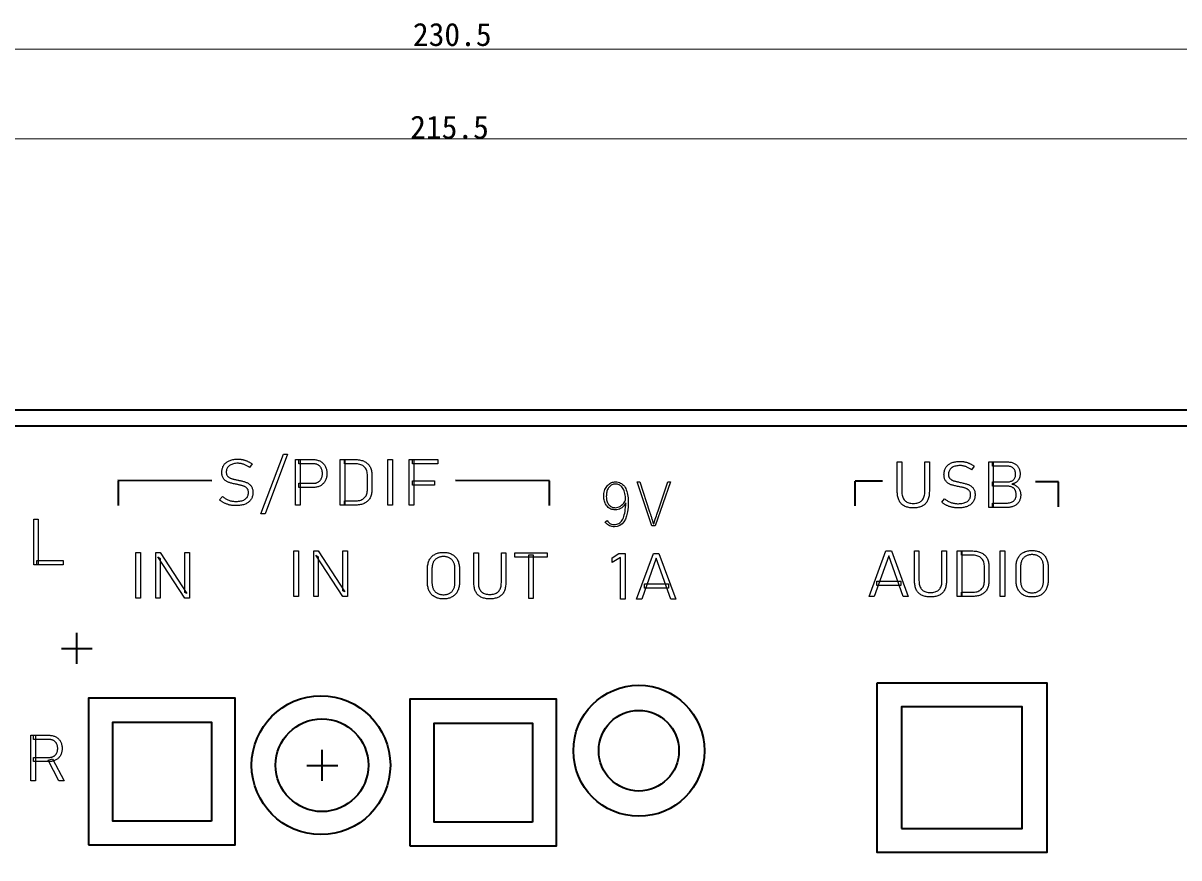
# Model space of a CAD drawing. Extents: x 47 to 362, y 46 to 259.
# Drawn here: x 203.6 to 278.6, y 95.6 to 149.8 of the extents above; entities that cross this region are included whole.
import ezdxf
from ezdxf.enums import TextEntityAlignment as Align

# ---------------------------------------------------------------- set-up
doc = ezdxf.new("R2010")
doc.units = 0
for name, color, linetype in [('CAM1', 134, 'continuous'), ('CAM4', 7, 'continuous'), ('Work', 6, 'continuous')]:
    doc.layers.add(name, color=color, linetype=linetype)
doc.styles.add('Font_0', font='MS Gothic.ttf')

msp = doc.modelspace()

# ---------------------------------------------------------------- linework, layer by layer
at = {"layer": 'CAM1', "linetype": 'continuous'}
for p, q in [((215.824, 120.08), (209.723, 120.102)), ((209.74, 120.069), (209.736, 118.467)), ((237.721, 120.08), (231.62, 120.102)), ((237.704, 120.065), (237.7, 118.463)), ((257.541, 120.06), (257.537, 118.458)), ((259.325, 120.06), (257.555, 120.06)), ((270.75, 120), (269.25, 120)), ((270.735, 119.997), (270.731, 118.396)), ((207.041, 110.21), (207.041, 108.209)), ((206.063, 109.202), (208.064, 109.202)), ((222.962, 102.616), (222.962, 100.615)), ((221.984, 101.608), (223.985, 101.608))]:
    msp.add_line(p, q, dxfattribs=at)
at = {"layer": 'CAM1', "linetype": 'continuous', "lineweight": 0}
for points in [[(217.399, 118.463), (217.399, 118.463), (217.352, 118.463), (217.306, 118.465), (217.26, 118.468), (217.214, 118.471), (217.169, 118.476), (217.125, 118.481), (217.081, 118.488), (217.037, 118.495), (216.994, 118.504), (216.994, 118.504), (216.952, 118.513), (216.911, 118.524), (216.87, 118.536), (216.83, 118.548), (216.79, 118.562), (216.751, 118.576), (216.713, 118.592), (216.675, 118.608), (216.637, 118.626), (216.637, 118.626), (216.601, 118.644), (216.565, 118.664), (216.529, 118.685), (216.494, 118.706), (216.46, 118.729), (216.426, 118.753), (216.393, 118.777), (216.36, 118.803), (216.327, 118.83), (216.327, 118.83), (216.504, 119.061), (216.504, 119.061), (216.546, 119.026), (216.588, 118.993), (216.632, 118.962), (216.676, 118.933), (216.722, 118.906), (216.768, 118.881), (216.816, 118.857), (216.864, 118.836), (216.913, 118.817), (216.913, 118.817), (216.963, 118.8), (217.015, 118.785), (217.067, 118.772), (217.12, 118.761), (217.174, 118.752), (217.229, 118.745), (217.285, 118.74), (217.341, 118.737), (217.399, 118.736), (217.399, 118.736), (217.482, 118.738), (217.56, 118.743), (217.634, 118.753), (217.704, 118.766), (217.769, 118.782), (217.83, 118.803), (217.887, 118.827), (217.94, 118.855), (217.988, 118.887), (217.988, 118.887), (218.032, 118.922), (218.071, 118.96), (218.104, 119.001), (218.132, 119.045), (218.155, 119.092), (218.173, 119.142), (218.186, 119.195), (218.194, 119.251), (218.196, 119.31), (218.196, 119.312), (218.196, 119.312), (218.195, 119.348), (218.192, 119.383), (218.186, 119.417), (218.179, 119.448), (218.169, 119.478), (218.156, 119.507), (218.142, 119.533), (218.125, 119.558), (218.106, 119.582), (218.106, 119.582), (218.086, 119.604), (218.064, 119.625), (218.04, 119.644), (218.016, 119.663), (217.99, 119.68), (217.962, 119.695), (217.934, 119.71), (217.904, 119.723), (217.872, 119.735), (217.872, 119.735), (217.839, 119.746), (217.804, 119.757), (217.767, 119.768), (217.728, 119.778), (217.687, 119.789), (217.644, 119.799), (217.599, 119.809), (217.552, 119.818), (217.503, 119.828), (217.503, 119.828), (217.502, 119.829), (217.501, 119.829), (217.499, 119.83), (217.498, 119.83), (217.496, 119.83), (217.495, 119.831), (217.493, 119.831), (217.492, 119.831), (217.49, 119.831), (217.49, 119.831), (217.489, 119.831), (217.487, 119.832), (217.485, 119.832), (217.484, 119.832), (217.482, 119.833), (217.48, 119.833), (217.478, 119.833), (217.476, 119.834), (217.474, 119.834), (217.415, 119.847), (217.415, 119.847), (217.348, 119.86), (217.283, 119.873), (217.222, 119.887), (217.164, 119.9), (217.108, 119.914), (217.056, 119.928), (217.007, 119.942), (216.961, 119.956), (216.917, 119.97), (216.917, 119.97), (216.876, 119.985), (216.837, 120.002), (216.799, 120.022), (216.762, 120.044), (216.727, 120.068), (216.693, 120.095), (216.66, 120.123), (216.629, 120.154), (216.599, 120.187), (216.599, 120.187), (216.572, 120.223), (216.547, 120.261), (216.526, 120.303), (216.508, 120.347), (216.493, 120.395), (216.482, 120.445), (216.474, 120.499), (216.469, 120.555), (216.467, 120.614), (216.467, 120.616), (216.467, 120.616), (216.469, 120.676), (216.474, 120.734), (216.481, 120.79), (216.492, 120.844), (216.506, 120.896), (216.523, 120.946), (216.543, 120.994), (216.566, 121.04), (216.591, 121.084), (216.591, 121.084), (216.62, 121.126), (216.652, 121.166), (216.686, 121.204), (216.723, 121.239), (216.763, 121.272), (216.805, 121.302), (216.851, 121.331), (216.899, 121.356), (216.95, 121.38), (216.95, 121.38), (217.004, 121.401), (217.06, 121.42), (217.118, 121.437), (217.179, 121.45), (217.242, 121.462), (217.307, 121.471), (217.375, 121.477), (217.445, 121.481), (217.517, 121.482), (217.517, 121.482), (217.552, 121.482), (217.587, 121.48), (217.622, 121.478), (217.656, 121.475), (217.691, 121.472), (217.725, 121.467), (217.759, 121.461), (217.793, 121.455), (217.827, 121.448), (217.827, 121.448), (217.862, 121.44), (217.896, 121.43), (217.93, 121.421), (217.963, 121.41), (217.997, 121.398), (218.031, 121.386), (218.064, 121.373), (218.097, 121.36), (218.13, 121.345), (218.13, 121.345), (218.164, 121.329), (218.197, 121.313), (218.23, 121.295), (218.263, 121.277), (218.296, 121.258), (218.329, 121.238), (218.361, 121.217), (218.394, 121.195), (218.426, 121.173), (218.426, 121.173), (218.253, 120.943), (218.253, 120.943), (218.211, 120.972), (218.169, 120.999), (218.127, 121.025), (218.085, 121.049), (218.044, 121.071), (218.002, 121.092), (217.961, 121.11), (217.92, 121.127), (217.879, 121.143), (217.879, 121.143), (217.839, 121.157), (217.798, 121.169), (217.758, 121.18), (217.717, 121.189), (217.677, 121.196), (217.637, 121.202), (217.597, 121.207), (217.557, 121.209), (217.517, 121.21), (217.517, 121.21), (217.439, 121.208), (217.365, 121.202), (217.294, 121.193), (217.228, 121.18), (217.166, 121.163), (217.107, 121.142), (217.053, 121.117), (217.003, 121.089), (216.956, 121.057), (216.956, 121.057), (216.914, 121.021), (216.877, 120.983), (216.845, 120.941), (216.818, 120.897), (216.796, 120.849), (216.779, 120.798), (216.766, 120.745), (216.759, 120.688), (216.756, 120.628), (216.756, 120.626), (216.756, 120.626), (216.758, 120.59), (216.761, 120.555), (216.768, 120.523), (216.776, 120.492), (216.787, 120.462), (216.801, 120.435), (216.817, 120.409), (216.836, 120.384), (216.856, 120.362), (216.856, 120.362), (216.879, 120.341), (216.903, 120.322), (216.928, 120.303), (216.954, 120.286), (216.982, 120.27), (217.01, 120.256), (217.04, 120.242), (217.071, 120.23), (217.103, 120.219), (217.103, 120.219), (217.137, 120.209), (217.174, 120.198), (217.214, 120.187), (217.256, 120.176), (217.301, 120.166), (217.348, 120.155), (217.399, 120.143), (217.452, 120.132), (217.507, 120.121), (217.507, 120.121), (217.509, 120.121), (217.511, 120.12), (217.513, 120.12), (217.515, 120.12), (217.516, 120.119), (217.518, 120.119), (217.52, 120.118), (217.522, 120.118), (217.524, 120.117), (217.524, 120.117), (217.526, 120.117), (217.528, 120.116), (217.531, 120.116), (217.533, 120.115), (217.535, 120.115), (217.537, 120.114), (217.54, 120.114), (217.542, 120.113), (217.544, 120.113), (217.544, 120.113), (217.547, 120.113), (217.55, 120.112), (217.552, 120.112), (217.555, 120.111), (217.557, 120.111), (217.56, 120.11), (217.562, 120.109), (217.565, 120.109), (217.567, 120.108), (217.567, 120.108), (217.57, 120.107), (217.572, 120.107), (217.575, 120.106), (217.577, 120.105), (217.58, 120.105), (217.582, 120.104), (217.585, 120.104), (217.588, 120.103), (217.59, 120.103), (217.59, 120.103), (217.651, 120.09), (217.71, 120.077), (217.766, 120.063), (217.82, 120.049), (217.871, 120.035), (217.921, 120.02), (217.968, 120.005), (218.012, 119.989), (218.054, 119.973), (218.054, 119.973), (218.095, 119.956), (218.134, 119.936), (218.171, 119.915), (218.207, 119.892), (218.241, 119.866), (218.274, 119.839), (218.305, 119.809), (218.334, 119.778), (218.362, 119.744), (218.362, 119.744), (218.388, 119.708), (218.411, 119.669), (218.431, 119.628), (218.447, 119.584), (218.461, 119.537), (218.472, 119.488), (218.479, 119.436), (218.484, 119.381), (218.485, 119.324), (218.485, 119.32), (218.485, 119.32), (218.484, 119.261), (218.479, 119.203), (218.471, 119.148), (218.46, 119.095), (218.446, 119.043), (218.429, 118.994), (218.408, 118.946), (218.384, 118.901), (218.357, 118.857), (218.357, 118.857), (218.328, 118.815), (218.295, 118.776), (218.259, 118.739), (218.221, 118.704), (218.18, 118.672), (218.136, 118.641), (218.089, 118.613), (218.039, 118.587), (217.986, 118.564), (217.986, 118.564), (217.931, 118.543), (217.873, 118.524), (217.813, 118.508), (217.75, 118.494), (217.685, 118.483), (217.617, 118.474), (217.547, 118.468), (217.474, 118.464), (217.399, 118.463), (217.399, 118.463)], [(219.284, 117.933), (219.009, 117.933), (220.463, 121.802), (220.738, 121.802), (219.284, 117.933)], [(221.251, 121.452), (221.544, 121.452), (221.544, 118.494), (221.251, 118.494), (221.251, 121.452)], [(221.465, 119.914), (222.411, 119.914), (222.449, 119.915), (222.486, 119.918), (222.522, 119.923), (222.557, 119.929), (222.591, 119.938), (222.624, 119.949), (222.656, 119.962), (222.687, 119.976), (222.716, 119.993), (222.716, 119.993), (222.745, 120.011), (222.772, 120.031), (222.798, 120.053), (222.822, 120.076), (222.844, 120.101), (222.866, 120.127), (222.885, 120.155), (222.904, 120.184), (222.92, 120.215), (222.92, 120.215), (222.935, 120.247), (222.949, 120.28), (222.96, 120.315), (222.97, 120.35), (222.978, 120.387), (222.984, 120.425), (222.989, 120.463), (222.991, 120.503), (222.992, 120.544), (222.992, 120.544), (222.991, 120.585), (222.989, 120.626), (222.984, 120.665), (222.978, 120.703), (222.97, 120.74), (222.96, 120.776), (222.949, 120.811), (222.935, 120.844), (222.92, 120.877), (222.92, 120.877), (222.904, 120.908), (222.885, 120.938), (222.866, 120.966), (222.844, 120.992), (222.822, 121.017), (222.798, 121.04), (222.772, 121.061), (222.745, 121.081), (222.716, 121.1), (222.716, 121.1), (222.687, 121.117), (222.656, 121.131), (222.624, 121.144), (222.591, 121.155), (222.557, 121.163), (222.522, 121.17), (222.486, 121.175), (222.449, 121.178), (222.411, 121.179), (221.465, 121.179), (221.465, 121.452), (222.396, 121.452), (222.455, 121.451), (222.511, 121.446), (222.566, 121.439), (222.619, 121.429), (222.671, 121.417), (222.721, 121.402), (222.77, 121.383), (222.817, 121.363), (222.862, 121.339), (222.862, 121.339), (222.906, 121.312), (222.947, 121.284), (222.987, 121.253), (223.024, 121.22), (223.058, 121.184), (223.091, 121.147), (223.121, 121.107), (223.149, 121.064), (223.174, 121.02), (223.174, 121.02), (223.198, 120.973), (223.218, 120.925), (223.236, 120.876), (223.251, 120.825), (223.263, 120.772), (223.273, 120.717), (223.28, 120.661), (223.284, 120.603), (223.285, 120.544), (223.285, 120.544), (223.284, 120.485), (223.28, 120.428), (223.273, 120.372), (223.263, 120.318), (223.251, 120.266), (223.236, 120.215), (223.218, 120.165), (223.198, 120.117), (223.174, 120.071), (223.174, 120.071), (223.149, 120.027), (223.121, 119.985), (223.091, 119.945), (223.058, 119.907), (223.024, 119.872), (222.987, 119.839), (222.947, 119.809), (222.906, 119.78), (222.862, 119.754), (222.862, 119.754), (222.817, 119.73), (222.77, 119.709), (222.721, 119.691), (222.671, 119.676), (222.619, 119.663), (222.566, 119.654), (222.511, 119.647), (222.455, 119.642), (222.396, 119.641), (221.465, 119.641), (221.465, 119.914)], [(224.145, 121.452), (224.438, 121.452), (224.438, 118.494), (224.145, 118.494), (224.145, 121.452)], [(224.426, 118.767), (225.095, 118.767), (225.184, 118.769), (225.268, 118.776), (225.346, 118.788), (225.42, 118.804), (225.488, 118.826), (225.551, 118.852), (225.609, 118.883), (225.662, 118.919), (225.71, 118.959), (225.71, 118.959), (225.753, 119.004), (225.791, 119.054), (225.824, 119.109), (225.852, 119.168), (225.875, 119.232), (225.893, 119.301), (225.905, 119.375), (225.913, 119.454), (225.915, 119.537), (225.915, 120.408), (225.915, 120.408), (225.913, 120.492), (225.905, 120.57), (225.893, 120.644), (225.875, 120.713), (225.852, 120.778), (225.824, 120.837), (225.791, 120.892), (225.753, 120.942), (225.71, 120.987), (225.71, 120.987), (225.662, 121.027), (225.609, 121.063), (225.551, 121.094), (225.488, 121.12), (225.42, 121.141), (225.346, 121.158), (225.268, 121.169), (225.184, 121.177), (225.095, 121.179), (224.426, 121.179), (224.426, 121.452), (225.083, 121.452), (225.165, 121.45), (225.244, 121.446), (225.32, 121.439), (225.393, 121.429), (225.463, 121.416), (225.529, 121.4), (225.592, 121.381), (225.652, 121.359), (225.709, 121.335), (225.709, 121.335), (225.763, 121.307), (225.814, 121.277), (225.862, 121.244), (225.907, 121.207), (225.949, 121.168), (225.987, 121.126), (226.023, 121.081), (226.055, 121.033), (226.084, 120.982), (226.084, 120.982), (226.11, 120.928), (226.133, 120.871), (226.153, 120.811), (226.17, 120.749), (226.184, 120.683), (226.195, 120.615), (226.202, 120.543), (226.207, 120.469), (226.208, 120.392), (226.208, 119.554), (226.208, 119.554), (226.207, 119.477), (226.202, 119.402), (226.194, 119.331), (226.184, 119.263), (226.17, 119.197), (226.153, 119.135), (226.133, 119.075), (226.109, 119.018), (226.083, 118.965), (226.083, 118.965), (226.054, 118.914), (226.021, 118.866), (225.986, 118.821), (225.947, 118.779), (225.905, 118.74), (225.86, 118.704), (225.812, 118.67), (225.761, 118.64), (225.707, 118.612), (225.707, 118.612), (225.65, 118.587), (225.59, 118.565), (225.527, 118.546), (225.461, 118.53), (225.391, 118.517), (225.318, 118.507), (225.242, 118.5), (225.163, 118.495), (225.081, 118.494), (224.426, 118.494), (224.426, 118.767)], [(227.533, 118.494), (227.24, 118.494), (227.24, 121.452), (227.533, 121.452), (227.533, 118.494)], [(228.626, 121.452), (228.919, 121.452), (228.919, 118.494), (228.626, 118.494), (228.626, 121.452)], [(228.83, 121.452), (230.487, 121.452), (230.487, 121.179), (228.83, 121.179), (228.83, 121.452)], [(261.33, 118.316), (261.33, 118.316), (261.254, 118.318), (261.181, 118.322), (261.111, 118.33), (261.044, 118.34), (260.979, 118.353), (260.918, 118.37), (260.86, 118.389), (260.804, 118.411), (260.752, 118.436), (260.752, 118.436), (260.702, 118.465), (260.655, 118.496), (260.611, 118.53), (260.57, 118.567), (260.532, 118.607), (260.496, 118.649), (260.464, 118.695), (260.434, 118.744), (260.407, 118.795), (260.407, 118.795), (260.383, 118.85), (260.362, 118.908), (260.343, 118.969), (260.327, 119.033), (260.315, 119.099), (260.305, 119.169), (260.297, 119.242), (260.293, 119.318), (260.292, 119.397), (260.292, 121.305), (260.585, 121.305), (260.585, 119.382), (260.585, 119.382), (260.587, 119.298), (260.594, 119.219), (260.605, 119.145), (260.621, 119.076), (260.642, 119.011), (260.667, 118.951), (260.697, 118.896), (260.732, 118.846), (260.771, 118.8), (260.771, 118.8), (260.814, 118.759), (260.862, 118.723), (260.915, 118.692), (260.972, 118.666), (261.034, 118.644), (261.101, 118.627), (261.173, 118.615), (261.249, 118.608), (261.33, 118.605), (261.33, 118.605), (261.41, 118.608), (261.487, 118.615), (261.558, 118.627), (261.625, 118.644), (261.688, 118.666), (261.745, 118.692), (261.799, 118.723), (261.847, 118.759), (261.891, 118.8), (261.891, 118.8), (261.93, 118.846), (261.965, 118.896), (261.995, 118.951), (262.02, 119.011), (262.041, 119.076), (262.057, 119.145), (262.069, 119.219), (262.075, 119.298), (262.078, 119.382), (262.078, 121.305), (262.371, 121.305), (262.371, 119.397), (262.371, 119.397), (262.369, 119.318), (262.365, 119.242), (262.358, 119.169), (262.348, 119.099), (262.335, 119.033), (262.32, 118.969), (262.301, 118.908), (262.28, 118.85), (262.256, 118.795), (262.256, 118.795), (262.229, 118.744), (262.199, 118.695), (262.166, 118.649), (262.131, 118.607), (262.092, 118.567), (262.051, 118.53), (262.007, 118.496), (261.96, 118.465), (261.91, 118.436), (261.91, 118.436), (261.857, 118.411), (261.801, 118.389), (261.742, 118.37), (261.68, 118.353), (261.616, 118.34), (261.549, 118.33), (261.479, 118.322), (261.406, 118.318), (261.33, 118.316), (261.33, 118.316)], [(264.252, 118.316), (264.252, 118.316), (264.205, 118.317), (264.158, 118.318), (264.112, 118.321), (264.067, 118.325), (264.022, 118.329), (263.977, 118.335), (263.933, 118.341), (263.89, 118.349), (263.847, 118.357), (263.847, 118.357), (263.805, 118.367), (263.763, 118.377), (263.722, 118.389), (263.682, 118.402), (263.642, 118.415), (263.603, 118.43), (263.565, 118.445), (263.527, 118.462), (263.49, 118.479), (263.49, 118.479), (263.453, 118.498), (263.417, 118.517), (263.382, 118.538), (263.347, 118.56), (263.312, 118.582), (263.278, 118.606), (263.245, 118.631), (263.212, 118.657), (263.18, 118.683), (263.18, 118.683), (263.357, 118.914), (263.357, 118.914), (263.398, 118.879), (263.441, 118.846), (263.484, 118.815), (263.529, 118.786), (263.574, 118.759), (263.621, 118.734), (263.668, 118.711), (263.716, 118.69), (263.766, 118.67), (263.766, 118.67), (263.816, 118.653), (263.867, 118.638), (263.919, 118.625), (263.972, 118.614), (264.026, 118.605), (264.081, 118.598), (264.137, 118.593), (264.194, 118.59), (264.252, 118.589), (264.252, 118.589), (264.334, 118.591), (264.412, 118.597), (264.486, 118.606), (264.556, 118.619), (264.622, 118.636), (264.683, 118.656), (264.74, 118.681), (264.792, 118.709), (264.841, 118.74), (264.841, 118.74), (264.884, 118.775), (264.923, 118.813), (264.956, 118.854), (264.985, 118.898), (265.008, 118.945), (265.026, 118.995), (265.038, 119.048), (265.046, 119.104), (265.049, 119.163), (265.049, 119.165), (265.049, 119.165), (265.048, 119.202), (265.044, 119.237), (265.039, 119.27), (265.031, 119.302), (265.021, 119.332), (265.009, 119.36), (264.994, 119.387), (264.978, 119.412), (264.959, 119.435), (264.959, 119.435), (264.938, 119.457), (264.916, 119.478), (264.893, 119.498), (264.868, 119.516), (264.842, 119.533), (264.815, 119.549), (264.786, 119.563), (264.756, 119.576), (264.725, 119.588), (264.725, 119.588), (264.692, 119.6), (264.657, 119.611), (264.62, 119.621), (264.581, 119.632), (264.54, 119.642), (264.497, 119.652), (264.452, 119.662), (264.405, 119.672), (264.356, 119.681), (264.356, 119.681), (264.354, 119.682), (264.353, 119.683), (264.351, 119.683), (264.35, 119.683), (264.348, 119.684), (264.347, 119.684), (264.346, 119.684), (264.344, 119.684), (264.343, 119.684), (264.343, 119.684), (264.341, 119.685), (264.339, 119.685), (264.338, 119.685), (264.336, 119.686), (264.334, 119.686), (264.332, 119.686), (264.331, 119.687), (264.329, 119.687), (264.327, 119.687), (264.268, 119.7), (264.268, 119.7), (264.2, 119.713), (264.136, 119.727), (264.074, 119.74), (264.016, 119.754), (263.961, 119.767), (263.908, 119.781), (263.859, 119.795), (263.813, 119.809), (263.77, 119.823), (263.77, 119.823), (263.729, 119.839), (263.689, 119.856), (263.651, 119.876), (263.614, 119.898), (263.579, 119.922), (263.545, 119.948), (263.513, 119.977), (263.481, 120.007), (263.452, 120.04), (263.452, 120.04), (263.424, 120.076), (263.4, 120.115), (263.378, 120.156), (263.36, 120.201), (263.346, 120.248), (263.334, 120.299), (263.326, 120.352), (263.321, 120.408), (263.32, 120.467), (263.32, 120.469), (263.32, 120.469), (263.321, 120.529), (263.326, 120.587), (263.334, 120.643), (263.344, 120.697), (263.358, 120.749), (263.375, 120.799), (263.395, 120.847), (263.418, 120.893), (263.444, 120.937), (263.444, 120.937), (263.472, 120.98), (263.504, 121.019), (263.538, 121.057), (263.575, 121.092), (263.615, 121.125), (263.658, 121.156), (263.703, 121.184), (263.751, 121.21), (263.803, 121.233), (263.803, 121.233), (263.856, 121.255), (263.912, 121.274), (263.97, 121.29), (264.031, 121.304), (264.094, 121.315), (264.159, 121.324), (264.227, 121.33), (264.297, 121.334), (264.37, 121.335), (264.37, 121.335), (264.405, 121.335), (264.439, 121.334), (264.474, 121.332), (264.509, 121.329), (264.543, 121.325), (264.577, 121.32), (264.612, 121.315), (264.646, 121.309), (264.68, 121.301), (264.68, 121.301), (264.714, 121.293), (264.748, 121.284), (264.782, 121.274), (264.816, 121.263), (264.85, 121.252), (264.883, 121.24), (264.916, 121.227), (264.95, 121.213), (264.983, 121.198), (264.983, 121.198), (265.016, 121.183), (265.049, 121.166), (265.082, 121.149), (265.115, 121.13), (265.148, 121.111), (265.181, 121.091), (265.214, 121.071), (265.246, 121.049), (265.279, 121.026), (265.279, 121.026), (265.106, 120.796), (265.106, 120.796), (265.063, 120.826), (265.021, 120.853), (264.979, 120.878), (264.938, 120.902), (264.896, 120.925), (264.855, 120.945), (264.813, 120.964), (264.772, 120.981), (264.732, 120.996), (264.732, 120.996), (264.691, 121.01), (264.651, 121.023), (264.61, 121.033), (264.57, 121.042), (264.529, 121.05), (264.489, 121.056), (264.449, 121.06), (264.409, 121.063), (264.37, 121.063), (264.37, 121.063), (264.291, 121.062), (264.217, 121.056), (264.147, 121.046), (264.08, 121.033), (264.018, 121.016), (263.96, 120.995), (263.905, 120.971), (263.855, 120.943), (263.809, 120.91), (263.809, 120.91), (263.767, 120.875), (263.73, 120.836), (263.698, 120.795), (263.671, 120.75), (263.648, 120.702), (263.631, 120.652), (263.619, 120.598), (263.611, 120.541), (263.609, 120.481), (263.609, 120.479), (263.609, 120.479), (263.61, 120.443), (263.614, 120.409), (263.62, 120.376), (263.629, 120.345), (263.64, 120.316), (263.653, 120.288), (263.669, 120.262), (263.688, 120.238), (263.709, 120.215), (263.709, 120.215), (263.731, 120.195), (263.755, 120.175), (263.78, 120.157), (263.807, 120.14), (263.834, 120.124), (263.863, 120.109), (263.893, 120.096), (263.924, 120.083), (263.956, 120.072), (263.956, 120.072), (263.99, 120.062), (264.027, 120.051), (264.066, 120.041), (264.108, 120.03), (264.153, 120.019), (264.201, 120.008), (264.251, 119.997), (264.304, 119.986), (264.36, 119.974), (264.36, 119.974), (264.361, 119.974), (264.363, 119.974), (264.365, 119.973), (264.367, 119.973), (264.369, 119.973), (264.371, 119.972), (264.373, 119.972), (264.375, 119.971), (264.377, 119.97), (264.377, 119.97), (264.379, 119.97), (264.381, 119.97), (264.383, 119.969), (264.385, 119.969), (264.387, 119.968), (264.39, 119.968), (264.392, 119.967), (264.394, 119.967), (264.397, 119.966), (264.397, 119.966), (264.399, 119.966), (264.402, 119.966), (264.404, 119.965), (264.407, 119.965), (264.409, 119.964), (264.412, 119.963), (264.415, 119.963), (264.417, 119.962), (264.42, 119.961), (264.42, 119.961), (264.422, 119.961), (264.425, 119.96), (264.427, 119.959), (264.43, 119.959), (264.432, 119.958), (264.435, 119.958), (264.437, 119.957), (264.44, 119.957), (264.443, 119.956), (264.443, 119.956), (264.504, 119.944), (264.562, 119.93), (264.618, 119.917), (264.672, 119.903), (264.724, 119.888), (264.773, 119.873), (264.82, 119.858), (264.865, 119.843), (264.907, 119.826), (264.907, 119.826), (264.947, 119.809), (264.986, 119.79), (265.023, 119.768), (265.059, 119.745), (265.093, 119.72), (265.126, 119.692), (265.157, 119.663), (265.187, 119.631), (265.215, 119.597), (265.215, 119.597), (265.241, 119.561), (265.263, 119.523), (265.283, 119.481), (265.3, 119.437), (265.313, 119.391), (265.324, 119.341), (265.332, 119.289), (265.336, 119.235), (265.338, 119.177), (265.338, 119.173), (265.338, 119.173), (265.336, 119.114), (265.331, 119.057), (265.324, 119.001), (265.313, 118.948), (265.298, 118.897), (265.281, 118.847), (265.261, 118.8), (265.237, 118.754), (265.21, 118.71), (265.21, 118.71), (265.18, 118.669), (265.147, 118.63), (265.112, 118.592), (265.073, 118.558), (265.032, 118.525), (264.988, 118.495), (264.941, 118.467), (264.891, 118.441), (264.839, 118.417), (264.839, 118.417), (264.783, 118.396), (264.726, 118.378), (264.665, 118.361), (264.603, 118.348), (264.537, 118.336), (264.47, 118.328), (264.399, 118.321), (264.327, 118.318), (264.252, 118.316), (264.252, 118.316)], [(266.228, 121.305), (266.521, 121.305), (266.521, 118.347), (266.228, 118.347), (266.228, 121.305)], [(266.472, 118.62), (267.284, 118.62), (267.365, 118.622), (267.441, 118.627), (267.512, 118.636), (267.578, 118.648), (267.639, 118.664), (267.695, 118.683), (267.746, 118.706), (267.791, 118.732), (267.832, 118.761), (267.832, 118.761), (267.868, 118.794), (267.9, 118.83), (267.927, 118.868), (267.951, 118.91), (267.97, 118.954), (267.985, 119.001), (267.995, 119.051), (268.002, 119.104), (268.004, 119.159), (268.004, 119.165), (268.004, 119.165), (268.003, 119.204), (268.001, 119.24), (267.997, 119.276), (267.991, 119.311), (267.984, 119.344), (267.975, 119.377), (267.965, 119.408), (267.953, 119.438), (267.94, 119.466), (267.94, 119.466), (267.924, 119.494), (267.907, 119.519), (267.889, 119.544), (267.868, 119.567), (267.846, 119.588), (267.822, 119.608), (267.796, 119.627), (267.768, 119.644), (267.739, 119.66), (267.739, 119.66), (267.707, 119.675), (267.674, 119.687), (267.638, 119.698), (267.601, 119.707), (267.561, 119.715), (267.52, 119.721), (267.477, 119.725), (267.432, 119.728), (267.386, 119.728), (266.472, 119.728), (266.472, 120.001), (267.386, 120.001), (267.448, 120.003), (267.507, 120.008), (267.562, 120.015), (267.614, 120.026), (267.662, 120.041), (267.707, 120.058), (267.748, 120.079), (267.786, 120.102), (267.82, 120.129), (267.82, 120.129), (267.85, 120.159), (267.877, 120.192), (267.9, 120.228), (267.92, 120.268), (267.936, 120.31), (267.949, 120.355), (267.958, 120.403), (267.963, 120.455), (267.965, 120.509), (267.965, 120.509), (267.963, 120.566), (267.957, 120.62), (267.947, 120.67), (267.933, 120.717), (267.916, 120.76), (267.894, 120.801), (267.869, 120.838), (267.84, 120.872), (267.807, 120.902), (267.807, 120.902), (267.769, 120.93), (267.728, 120.954), (267.683, 120.975), (267.634, 120.992), (267.581, 121.007), (267.524, 121.018), (267.463, 121.026), (267.398, 121.031), (267.329, 121.032), (266.472, 121.032), (266.472, 121.305), (267.394, 121.305), (267.456, 121.304), (267.516, 121.301), (267.574, 121.294), (267.63, 121.286), (267.683, 121.275), (267.734, 121.262), (267.783, 121.246), (267.83, 121.228), (267.874, 121.207), (267.874, 121.207), (267.915, 121.185), (267.955, 121.16), (267.992, 121.133), (268.026, 121.105), (268.058, 121.074), (268.088, 121.041), (268.115, 121.006), (268.14, 120.969), (268.163, 120.93), (268.163, 120.93), (268.183, 120.89), (268.2, 120.848), (268.215, 120.804), (268.228, 120.758), (268.239, 120.711), (268.247, 120.661), (268.253, 120.611), (268.257, 120.558), (268.258, 120.503), (268.258, 120.503), (268.257, 120.47), (268.255, 120.437), (268.251, 120.405), (268.246, 120.373), (268.24, 120.342), (268.232, 120.31), (268.222, 120.28), (268.211, 120.249), (268.199, 120.219), (268.199, 120.219), (268.185, 120.19), (268.17, 120.162), (268.153, 120.135), (268.134, 120.108), (268.114, 120.083), (268.093, 120.059), (268.07, 120.035), (268.045, 120.013), (268.019, 119.991), (268.019, 119.991), (267.991, 119.971), (267.962, 119.952), (267.932, 119.934), (267.9, 119.919), (267.867, 119.904), (267.832, 119.891), (267.796, 119.88), (267.758, 119.871), (267.719, 119.862), (267.719, 119.862), (267.758, 119.856), (267.796, 119.847), (267.833, 119.837), (267.869, 119.824), (267.903, 119.81), (267.936, 119.794), (267.968, 119.776), (267.998, 119.757), (268.028, 119.735), (268.028, 119.735), (268.056, 119.712), (268.083, 119.688), (268.108, 119.663), (268.132, 119.636), (268.154, 119.608), (268.175, 119.579), (268.194, 119.549), (268.212, 119.517), (268.228, 119.484), (268.228, 119.484), (268.242, 119.451), (268.255, 119.416), (268.266, 119.381), (268.275, 119.346), (268.283, 119.31), (268.289, 119.273), (268.293, 119.236), (268.296, 119.198), (268.297, 119.159), (268.297, 119.152), (268.297, 119.152), (268.295, 119.1), (268.292, 119.049), (268.285, 118.999), (268.276, 118.95), (268.264, 118.903), (268.25, 118.858), (268.233, 118.814), (268.213, 118.771), (268.191, 118.729), (268.191, 118.729), (268.166, 118.69), (268.139, 118.652), (268.11, 118.617), (268.079, 118.583), (268.045, 118.552), (268.009, 118.523), (267.971, 118.496), (267.931, 118.47), (267.888, 118.447), (267.888, 118.447), (267.843, 118.426), (267.797, 118.408), (267.749, 118.392), (267.7, 118.378), (267.648, 118.367), (267.596, 118.358), (267.541, 118.352), (267.485, 118.349), (267.428, 118.347), (266.472, 118.347), (266.472, 118.62)], [(228.83, 120.072), (230.264, 120.072), (230.264, 119.8), (228.83, 119.8), (228.83, 120.072)], [(241.471, 117.497), (241.471, 117.497), (241.508, 117.441), (241.549, 117.392), (241.593, 117.35), (241.641, 117.314), (241.692, 117.285), (241.747, 117.262), (241.805, 117.246), (241.867, 117.236), (241.932, 117.233), (241.932, 117.233), (242.011, 117.237), (242.086, 117.25), (242.157, 117.272), (242.223, 117.304), (242.284, 117.343), (242.34, 117.392), (242.392, 117.45), (242.44, 117.516), (242.483, 117.592), (242.483, 117.592), (242.52, 117.673), (242.552, 117.762), (242.581, 117.861), (242.607, 117.969), (242.628, 118.085), (242.646, 118.21), (242.66, 118.344), (242.67, 118.487), (242.676, 118.639), (242.676, 118.639), (242.616, 118.544), (242.553, 118.461), (242.485, 118.389), (242.414, 118.327), (242.338, 118.277), (242.258, 118.239), (242.175, 118.211), (242.087, 118.194), (241.995, 118.189), (241.995, 118.189), (241.919, 118.192), (241.847, 118.202), (241.778, 118.219), (241.713, 118.242), (241.651, 118.272), (241.592, 118.309), (241.536, 118.352), (241.484, 118.402), (241.435, 118.459), (241.435, 118.459), (241.396, 118.513), (241.362, 118.571), (241.332, 118.631), (241.307, 118.695), (241.286, 118.762), (241.27, 118.831), (241.259, 118.904), (241.252, 118.98), (241.25, 119.06), (241.25, 119.06), (241.253, 119.157), (241.262, 119.249), (241.277, 119.338), (241.297, 119.422), (241.324, 119.501), (241.357, 119.576), (241.396, 119.647), (241.441, 119.713), (241.492, 119.775), (241.492, 119.775), (241.539, 119.822), (241.589, 119.865), (241.642, 119.901), (241.697, 119.932), (241.754, 119.957), (241.814, 119.977), (241.876, 119.991), (241.941, 120), (242.008, 120.003), (242.008, 120.003), (242.097, 119.998), (242.181, 119.985), (242.26, 119.962), (242.334, 119.931), (242.403, 119.891), (242.468, 119.842), (242.527, 119.784), (242.582, 119.717), (242.632, 119.642), (242.632, 119.642), (242.674, 119.564), (242.711, 119.48), (242.743, 119.389), (242.77, 119.292), (242.792, 119.188), (242.809, 119.077), (242.822, 118.959), (242.829, 118.835), (242.832, 118.705), (242.832, 118.705), (242.821, 118.366), (242.787, 118.068), (242.732, 117.809), (242.654, 117.59), (242.555, 117.411), (242.433, 117.272), (242.289, 117.172), (242.122, 117.112), (241.934, 117.093), (241.934, 117.093), (241.85, 117.096), (241.771, 117.108), (241.696, 117.127), (241.625, 117.154), (241.559, 117.189), (241.497, 117.231), (241.44, 117.281), (241.387, 117.338), (241.339, 117.404), (241.471, 117.497)], [(245.572, 120.003), (244.585, 117.144), (244.375, 117.144), (243.407, 120.003), (243.582, 120.003), (244.223, 118.06), (244.223, 118.06), (244.233, 118.027), (244.245, 117.991), (244.257, 117.952), (244.271, 117.91), (244.286, 117.864), (244.301, 117.815), (244.318, 117.764), (244.335, 117.709), (244.354, 117.651), (244.354, 117.651), (244.371, 117.597), (244.387, 117.547), (244.401, 117.5), (244.415, 117.456), (244.429, 117.415), (244.441, 117.377), (244.452, 117.342), (244.462, 117.31), (244.472, 117.281), (244.498, 117.281), (244.547, 117.437), (244.591, 117.576), (244.63, 117.697), (244.663, 117.801), (244.69, 117.887), (244.712, 117.956), (244.728, 118.007), (244.739, 118.04), (244.745, 118.057), (245.401, 120.003), (245.572, 120.003)], [(242.668, 118.831), (242.668, 118.831), (242.663, 118.944), (242.655, 119.051), (242.641, 119.152), (242.623, 119.247), (242.6, 119.335), (242.573, 119.417), (242.541, 119.493), (242.505, 119.563), (242.464, 119.627), (242.464, 119.627), (242.424, 119.676), (242.382, 119.72), (242.337, 119.757), (242.29, 119.789), (242.239, 119.815), (242.186, 119.835), (242.13, 119.85), (242.071, 119.859), (242.01, 119.862), (242.01, 119.862), (241.947, 119.859), (241.888, 119.85), (241.831, 119.834), (241.778, 119.813), (241.728, 119.786), (241.68, 119.753), (241.636, 119.714), (241.595, 119.669), (241.557, 119.618), (241.557, 119.618), (241.527, 119.568), (241.5, 119.515), (241.477, 119.459), (241.457, 119.399), (241.441, 119.337), (241.429, 119.271), (241.42, 119.202), (241.415, 119.129), (241.413, 119.054), (241.413, 119.054), (241.415, 118.977), (241.422, 118.904), (241.433, 118.835), (241.45, 118.77), (241.47, 118.708), (241.495, 118.65), (241.525, 118.596), (241.56, 118.546), (241.599, 118.5), (241.599, 118.5), (241.635, 118.464), (241.673, 118.433), (241.713, 118.405), (241.755, 118.382), (241.799, 118.363), (241.845, 118.348), (241.893, 118.338), (241.943, 118.332), (241.995, 118.33), (241.995, 118.33), (242.084, 118.336), (242.169, 118.354), (242.251, 118.385), (242.329, 118.428), (242.404, 118.484), (242.475, 118.552), (242.543, 118.633), (242.607, 118.725), (242.668, 118.831), (242.668, 118.831)], [(204.266, 117.581), (204.559, 117.581), (204.559, 114.623), (204.266, 114.623), (204.266, 117.581)], [(221.438, 112.568), (221.145, 112.568), (221.145, 115.526), (221.438, 115.526), (221.438, 112.568)], [(222.431, 115.526), (222.726, 115.526), (224.443, 112.861), (224.323, 112.942), (224.323, 115.526), (224.616, 115.526), (224.616, 112.57), (224.317, 112.57), (222.565, 115.255), (222.724, 115.139), (222.724, 112.57), (222.431, 112.57), (222.431, 115.526)], [(259.555, 115.525), (259.909, 115.525), (260.999, 112.567), (260.673, 112.567), (259.732, 115.217), (258.79, 112.567), (258.464, 112.567), (259.555, 115.525)], [(262.443, 112.536), (262.443, 112.536), (262.367, 112.537), (262.294, 112.542), (262.224, 112.549), (262.157, 112.56), (262.092, 112.573), (262.031, 112.589), (261.973, 112.609), (261.917, 112.631), (261.865, 112.656), (261.865, 112.656), (261.815, 112.684), (261.768, 112.715), (261.724, 112.749), (261.683, 112.786), (261.645, 112.826), (261.609, 112.869), (261.577, 112.915), (261.547, 112.963), (261.52, 113.015), (261.52, 113.015), (261.496, 113.07), (261.475, 113.128), (261.456, 113.188), (261.441, 113.252), (261.428, 113.319), (261.418, 113.389), (261.411, 113.462), (261.406, 113.538), (261.405, 113.617), (261.405, 115.525), (261.698, 115.525), (261.698, 113.602), (261.698, 113.602), (261.7, 113.518), (261.707, 113.439), (261.718, 113.365), (261.735, 113.295), (261.755, 113.23), (261.78, 113.171), (261.81, 113.116), (261.845, 113.065), (261.884, 113.02), (261.884, 113.02), (261.927, 112.979), (261.975, 112.943), (262.028, 112.912), (262.085, 112.885), (262.147, 112.863), (262.214, 112.847), (262.286, 112.835), (262.362, 112.827), (262.443, 112.825), (262.443, 112.825), (262.524, 112.827), (262.6, 112.835), (262.671, 112.847), (262.738, 112.863), (262.801, 112.885), (262.859, 112.912), (262.912, 112.943), (262.96, 112.979), (263.004, 113.02), (263.004, 113.02), (263.043, 113.065), (263.078, 113.116), (263.108, 113.171), (263.133, 113.23), (263.154, 113.295), (263.17, 113.365), (263.182, 113.439), (263.188, 113.518), (263.191, 113.602), (263.191, 115.525), (263.484, 115.525), (263.484, 113.617), (263.484, 113.617), (263.482, 113.538), (263.478, 113.462), (263.471, 113.389), (263.461, 113.319), (263.448, 113.252), (263.433, 113.188), (263.414, 113.128), (263.393, 113.07), (263.369, 113.015), (263.369, 113.015), (263.342, 112.963), (263.312, 112.915), (263.28, 112.869), (263.244, 112.826), (263.205, 112.786), (263.164, 112.749), (263.12, 112.715), (263.073, 112.684), (263.023, 112.656), (263.023, 112.656), (262.97, 112.631), (262.914, 112.609), (262.855, 112.589), (262.794, 112.573), (262.729, 112.56), (262.662, 112.549), (262.592, 112.542), (262.519, 112.537), (262.443, 112.536), (262.443, 112.536)], [(264.176, 115.525), (264.469, 115.525), (264.469, 112.567), (264.176, 112.567), (264.176, 115.525)], [(264.457, 112.84), (265.126, 112.84), (265.215, 112.842), (265.298, 112.849), (265.377, 112.861), (265.45, 112.877), (265.519, 112.899), (265.582, 112.925), (265.64, 112.956), (265.693, 112.992), (265.741, 113.032), (265.741, 113.032), (265.784, 113.077), (265.822, 113.127), (265.855, 113.182), (265.883, 113.241), (265.905, 113.305), (265.923, 113.374), (265.936, 113.448), (265.943, 113.527), (265.946, 113.61), (265.946, 114.481), (265.946, 114.481), (265.943, 114.565), (265.936, 114.643), (265.923, 114.717), (265.905, 114.786), (265.883, 114.851), (265.855, 114.91), (265.822, 114.965), (265.784, 115.015), (265.741, 115.06), (265.741, 115.06), (265.693, 115.1), (265.64, 115.136), (265.582, 115.167), (265.519, 115.193), (265.45, 115.214), (265.377, 115.231), (265.298, 115.242), (265.215, 115.25), (265.126, 115.252), (264.457, 115.252), (264.457, 115.525), (265.114, 115.525), (265.196, 115.523), (265.275, 115.519), (265.351, 115.512), (265.423, 115.502), (265.493, 115.489), (265.559, 115.473), (265.623, 115.454), (265.683, 115.432), (265.74, 115.408), (265.74, 115.408), (265.794, 115.38), (265.845, 115.35), (265.893, 115.317), (265.938, 115.28), (265.979, 115.241), (266.018, 115.199), (266.053, 115.154), (266.086, 115.106), (266.115, 115.055), (266.115, 115.055), (266.141, 115.001), (266.164, 114.944), (266.184, 114.884), (266.201, 114.822), (266.214, 114.756), (266.225, 114.688), (266.233, 114.616), (266.237, 114.542), (266.239, 114.465), (266.239, 113.627), (266.239, 113.627), (266.237, 113.55), (266.233, 113.475), (266.225, 113.404), (266.214, 113.336), (266.2, 113.27), (266.183, 113.208), (266.163, 113.148), (266.14, 113.091), (266.114, 113.038), (266.114, 113.038), (266.084, 112.987), (266.052, 112.939), (266.016, 112.894), (265.977, 112.852), (265.936, 112.813), (265.891, 112.777), (265.843, 112.743), (265.792, 112.713), (265.738, 112.685), (265.738, 112.685), (265.681, 112.66), (265.621, 112.638), (265.557, 112.619), (265.491, 112.603), (265.421, 112.59), (265.349, 112.58), (265.273, 112.573), (265.194, 112.568), (265.112, 112.567), (264.457, 112.567), (264.457, 112.84)], [(267.264, 112.567), (266.971, 112.567), (266.971, 115.525), (267.264, 115.525), (267.264, 112.567)], [(269.036, 112.536), (269.036, 112.536), (268.964, 112.538), (268.894, 112.542), (268.826, 112.55), (268.761, 112.561), (268.699, 112.576), (268.639, 112.593), (268.581, 112.614), (268.526, 112.638), (268.473, 112.665), (268.473, 112.665), (268.422, 112.695), (268.375, 112.727), (268.33, 112.763), (268.288, 112.801), (268.249, 112.843), (268.212, 112.887), (268.178, 112.934), (268.146, 112.984), (268.118, 113.037), (268.118, 113.037), (268.092, 113.092), (268.07, 113.151), (268.05, 113.211), (268.034, 113.274), (268.02, 113.34), (268.009, 113.408), (268.002, 113.478), (267.997, 113.551), (267.996, 113.627), (267.996, 114.465), (267.996, 114.465), (267.997, 114.54), (268.002, 114.613), (268.009, 114.684), (268.02, 114.752), (268.034, 114.818), (268.05, 114.881), (268.07, 114.941), (268.092, 114.999), (268.118, 115.055), (268.118, 115.055), (268.146, 115.108), (268.178, 115.157), (268.212, 115.204), (268.249, 115.248), (268.288, 115.29), (268.33, 115.328), (268.375, 115.364), (268.422, 115.397), (268.473, 115.427), (268.473, 115.427), (268.526, 115.454), (268.581, 115.477), (268.639, 115.498), (268.699, 115.515), (268.761, 115.53), (268.826, 115.541), (268.894, 115.549), (268.964, 115.553), (269.036, 115.555), (269.036, 115.555), (269.108, 115.553), (269.177, 115.549), (269.244, 115.541), (269.309, 115.53), (269.372, 115.515), (269.432, 115.498), (269.49, 115.477), (269.545, 115.454), (269.598, 115.427), (269.598, 115.427), (269.648, 115.397), (269.696, 115.364), (269.741, 115.328), (269.783, 115.29), (269.822, 115.248), (269.859, 115.204), (269.893, 115.157), (269.924, 115.108), (269.953, 115.055), (269.953, 115.055), (269.978, 114.999), (270.001, 114.941), (270.02, 114.881), (270.037, 114.818), (270.051, 114.752), (270.061, 114.684), (270.069, 114.613), (270.073, 114.54), (270.075, 114.465), (270.075, 113.627), (270.075, 113.627), (270.073, 113.551), (270.069, 113.478), (270.061, 113.408), (270.051, 113.34), (270.037, 113.274), (270.02, 113.211), (270.001, 113.151), (269.978, 113.092), (269.953, 113.037), (269.953, 113.037), (269.924, 112.984), (269.893, 112.934), (269.859, 112.887), (269.822, 112.843), (269.783, 112.801), (269.741, 112.763), (269.696, 112.727), (269.648, 112.695), (269.598, 112.665), (269.598, 112.665), (269.545, 112.638), (269.49, 112.614), (269.432, 112.593), (269.372, 112.576), (269.309, 112.561), (269.244, 112.55), (269.177, 112.542), (269.108, 112.538), (269.036, 112.536), (269.036, 112.536)], [(204.474, 114.896), (206.166, 114.896), (206.166, 114.623), (204.474, 114.623), (204.474, 114.896)], [(211.185, 112.46), (210.892, 112.46), (210.892, 115.418), (211.185, 115.418), (211.185, 112.46)], [(212.178, 115.418), (212.473, 115.418), (214.19, 112.753), (214.07, 112.834), (214.07, 115.418), (214.363, 115.418), (214.363, 112.462), (214.064, 112.462), (212.312, 115.147), (212.471, 115.031), (212.471, 112.462), (212.178, 112.462), (212.178, 115.418)], [(230.848, 112.412), (230.848, 112.412), (230.775, 112.414), (230.706, 112.418), (230.638, 112.426), (230.573, 112.437), (230.511, 112.452), (230.45, 112.469), (230.393, 112.49), (230.337, 112.514), (230.285, 112.541), (230.285, 112.541), (230.234, 112.571), (230.187, 112.603), (230.142, 112.639), (230.1, 112.677), (230.06, 112.719), (230.024, 112.763), (229.99, 112.81), (229.958, 112.86), (229.93, 112.913), (229.93, 112.913), (229.904, 112.969), (229.881, 113.027), (229.862, 113.087), (229.845, 113.15), (229.832, 113.216), (229.821, 113.284), (229.814, 113.354), (229.809, 113.427), (229.808, 113.503), (229.808, 114.341), (229.808, 114.341), (229.809, 114.416), (229.814, 114.489), (229.821, 114.56), (229.832, 114.628), (229.845, 114.694), (229.862, 114.757), (229.881, 114.817), (229.904, 114.875), (229.93, 114.931), (229.93, 114.931), (229.958, 114.984), (229.99, 115.033), (230.024, 115.08), (230.06, 115.124), (230.1, 115.166), (230.142, 115.204), (230.187, 115.24), (230.234, 115.273), (230.285, 115.303), (230.285, 115.303), (230.337, 115.33), (230.393, 115.353), (230.45, 115.374), (230.511, 115.391), (230.573, 115.406), (230.638, 115.417), (230.706, 115.425), (230.775, 115.429), (230.848, 115.431), (230.848, 115.431), (230.919, 115.429), (230.989, 115.425), (231.056, 115.417), (231.121, 115.406), (231.183, 115.391), (231.244, 115.374), (231.301, 115.353), (231.357, 115.33), (231.41, 115.303), (231.41, 115.303), (231.46, 115.273), (231.507, 115.24), (231.552, 115.204), (231.595, 115.166), (231.634, 115.124), (231.671, 115.08), (231.705, 115.033), (231.736, 114.984), (231.765, 114.931), (231.765, 114.931), (231.79, 114.875), (231.813, 114.817), (231.832, 114.757), (231.849, 114.694), (231.862, 114.628), (231.873, 114.56), (231.88, 114.489), (231.885, 114.416), (231.887, 114.341), (231.887, 113.503), (231.887, 113.503), (231.885, 113.427), (231.88, 113.354), (231.873, 113.284), (231.862, 113.216), (231.849, 113.15), (231.832, 113.087), (231.813, 113.027), (231.79, 112.969), (231.765, 112.913), (231.765, 112.913), (231.736, 112.86), (231.705, 112.81), (231.671, 112.763), (231.634, 112.719), (231.595, 112.677), (231.552, 112.639), (231.507, 112.603), (231.46, 112.571), (231.41, 112.541), (231.41, 112.541), (231.357, 112.514), (231.301, 112.49), (231.244, 112.469), (231.183, 112.452), (231.121, 112.437), (231.056, 112.426), (230.989, 112.418), (230.919, 112.414), (230.848, 112.412), (230.848, 112.412)], [(230.848, 112.685), (230.848, 112.685), (230.899, 112.686), (230.949, 112.69), (230.997, 112.695), (231.044, 112.704), (231.088, 112.714), (231.132, 112.727), (231.173, 112.742), (231.213, 112.76), (231.251, 112.78), (231.251, 112.78), (231.287, 112.802), (231.321, 112.826), (231.354, 112.852), (231.384, 112.881), (231.412, 112.911), (231.439, 112.944), (231.463, 112.978), (231.486, 113.015), (231.507, 113.054), (231.507, 113.054), (231.525, 113.095), (231.541, 113.138), (231.555, 113.182), (231.567, 113.229), (231.576, 113.277), (231.584, 113.327), (231.589, 113.379), (231.592, 113.433), (231.594, 113.489), (231.594, 114.355), (231.594, 114.355), (231.592, 114.411), (231.589, 114.464), (231.584, 114.516), (231.576, 114.566), (231.567, 114.615), (231.555, 114.661), (231.541, 114.705), (231.525, 114.748), (231.507, 114.789), (231.507, 114.789), (231.486, 114.828), (231.463, 114.865), (231.439, 114.9), (231.412, 114.932), (231.384, 114.963), (231.354, 114.991), (231.321, 115.018), (231.287, 115.042), (231.251, 115.064), (231.251, 115.064), (231.213, 115.084), (231.173, 115.101), (231.132, 115.117), (231.088, 115.129), (231.044, 115.14), (230.997, 115.148), (230.949, 115.154), (230.899, 115.158), (230.848, 115.159), (230.848, 115.159), (230.796, 115.158), (230.746, 115.154), (230.697, 115.148), (230.651, 115.14), (230.606, 115.129), (230.563, 115.117), (230.521, 115.101), (230.482, 115.084), (230.444, 115.064), (230.444, 115.064), (230.407, 115.042), (230.373, 115.018), (230.341, 114.991), (230.31, 114.963), (230.282, 114.932), (230.256, 114.9), (230.231, 114.865), (230.209, 114.828), (230.189, 114.789), (230.189, 114.789), (230.17, 114.748), (230.154, 114.705), (230.139, 114.661), (230.128, 114.615), (230.118, 114.566), (230.11, 114.516), (230.105, 114.464), (230.102, 114.411), (230.101, 114.355), (230.101, 113.489), (230.101, 113.489), (230.102, 113.433), (230.105, 113.379), (230.11, 113.327), (230.118, 113.277), (230.128, 113.229), (230.139, 113.182), (230.154, 113.138), (230.17, 113.095), (230.189, 113.054), (230.189, 113.054), (230.209, 113.015), (230.231, 112.978), (230.256, 112.944), (230.282, 112.911), (230.31, 112.881), (230.341, 112.852), (230.373, 112.826), (230.407, 112.802), (230.444, 112.78), (230.444, 112.78), (230.482, 112.76), (230.521, 112.742), (230.563, 112.727), (230.606, 112.714), (230.651, 112.704), (230.697, 112.695), (230.746, 112.69), (230.796, 112.686), (230.848, 112.685), (230.848, 112.685)], [(233.855, 112.412), (233.855, 112.412), (233.779, 112.413), (233.706, 112.418), (233.636, 112.425), (233.568, 112.436), (233.504, 112.449), (233.443, 112.465), (233.384, 112.485), (233.329, 112.507), (233.277, 112.532), (233.277, 112.532), (233.227, 112.56), (233.18, 112.591), (233.136, 112.625), (233.095, 112.662), (233.057, 112.702), (233.021, 112.745), (232.988, 112.791), (232.959, 112.839), (232.932, 112.891), (232.932, 112.891), (232.908, 112.946), (232.886, 113.004), (232.868, 113.064), (232.852, 113.128), (232.839, 113.195), (232.829, 113.265), (232.822, 113.338), (232.818, 113.414), (232.817, 113.493), (232.817, 115.401), (233.11, 115.401), (233.11, 113.478), (233.11, 113.478), (233.112, 113.394), (233.119, 113.315), (233.13, 113.241), (233.146, 113.171), (233.167, 113.106), (233.192, 113.047), (233.222, 112.992), (233.256, 112.941), (233.296, 112.896), (233.296, 112.896), (233.339, 112.855), (233.387, 112.819), (233.44, 112.788), (233.497, 112.761), (233.559, 112.739), (233.626, 112.723), (233.697, 112.711), (233.774, 112.703), (233.855, 112.701), (233.855, 112.701), (233.935, 112.703), (234.011, 112.711), (234.083, 112.723), (234.15, 112.739), (234.213, 112.761), (234.27, 112.788), (234.323, 112.819), (234.372, 112.855), (234.416, 112.896), (234.416, 112.896), (234.455, 112.941), (234.49, 112.992), (234.52, 113.047), (234.545, 113.106), (234.566, 113.171), (234.582, 113.241), (234.593, 113.315), (234.6, 113.394), (234.603, 113.478), (234.603, 115.401), (234.896, 115.401), (234.896, 113.493), (234.896, 113.493), (234.894, 113.414), (234.89, 113.338), (234.883, 113.265), (234.873, 113.195), (234.86, 113.128), (234.845, 113.064), (234.826, 113.004), (234.805, 112.946), (234.781, 112.891), (234.781, 112.891), (234.754, 112.839), (234.724, 112.791), (234.691, 112.745), (234.656, 112.702), (234.617, 112.662), (234.576, 112.625), (234.532, 112.591), (234.484, 112.56), (234.435, 112.532), (234.435, 112.532), (234.381, 112.507), (234.326, 112.485), (234.267, 112.465), (234.205, 112.449), (234.141, 112.436), (234.074, 112.425), (234.003, 112.418), (233.93, 112.413), (233.855, 112.412), (233.855, 112.412)], [(235.481, 115.401), (237.568, 115.401), (237.568, 115.128), (235.481, 115.128), (235.481, 115.401)], [(236.378, 115.281), (236.671, 115.281), (236.671, 112.443), (236.378, 112.443), (236.378, 115.281)], [(242.634, 112.397), (242.341, 112.397), (242.341, 115.106), (241.798, 114.767), (241.798, 115.074), (242.219, 115.355), (242.634, 115.355), (242.634, 112.397)], [(244.472, 115.355), (244.826, 115.355), (245.916, 112.397), (245.59, 112.397), (244.649, 115.047), (243.707, 112.397), (243.381, 112.397), (244.472, 115.355)], [(269.036, 112.809), (269.036, 112.809), (269.087, 112.81), (269.137, 112.814), (269.185, 112.819), (269.232, 112.827), (269.277, 112.838), (269.32, 112.851), (269.361, 112.866), (269.401, 112.884), (269.439, 112.904), (269.439, 112.904), (269.475, 112.926), (269.509, 112.95), (269.542, 112.976), (269.572, 113.005), (269.601, 113.035), (269.627, 113.068), (269.652, 113.102), (269.674, 113.139), (269.695, 113.178), (269.695, 113.178), (269.713, 113.219), (269.729, 113.262), (269.743, 113.306), (269.755, 113.353), (269.765, 113.401), (269.772, 113.451), (269.777, 113.503), (269.781, 113.557), (269.782, 113.613), (269.782, 114.479), (269.782, 114.479), (269.781, 114.535), (269.777, 114.588), (269.772, 114.64), (269.765, 114.69), (269.755, 114.739), (269.743, 114.785), (269.729, 114.829), (269.713, 114.872), (269.695, 114.913), (269.695, 114.913), (269.674, 114.952), (269.652, 114.989), (269.627, 115.024), (269.601, 115.056), (269.572, 115.087), (269.542, 115.115), (269.509, 115.142), (269.475, 115.166), (269.439, 115.188), (269.439, 115.188), (269.401, 115.208), (269.361, 115.225), (269.32, 115.241), (269.277, 115.253), (269.232, 115.264), (269.185, 115.272), (269.137, 115.278), (269.087, 115.282), (269.036, 115.283), (269.036, 115.283), (268.984, 115.282), (268.934, 115.278), (268.886, 115.272), (268.839, 115.264), (268.794, 115.253), (268.751, 115.241), (268.71, 115.225), (268.67, 115.208), (268.632, 115.188), (268.632, 115.188), (268.595, 115.166), (268.561, 115.142), (268.529, 115.115), (268.498, 115.087), (268.47, 115.056), (268.444, 115.024), (268.419, 114.989), (268.397, 114.952), (268.377, 114.913), (268.377, 114.913), (268.358, 114.872), (268.342, 114.829), (268.328, 114.785), (268.316, 114.739), (268.306, 114.69), (268.298, 114.64), (268.293, 114.588), (268.29, 114.535), (268.289, 114.479), (268.289, 113.613), (268.289, 113.613), (268.29, 113.557), (268.293, 113.503), (268.298, 113.451), (268.306, 113.401), (268.316, 113.353), (268.328, 113.306), (268.342, 113.262), (268.358, 113.219), (268.377, 113.178), (268.377, 113.178), (268.397, 113.139), (268.419, 113.102), (268.444, 113.068), (268.47, 113.035), (268.498, 113.005), (268.529, 112.976), (268.561, 112.95), (268.595, 112.926), (268.632, 112.904), (268.632, 112.904), (268.67, 112.884), (268.71, 112.866), (268.751, 112.851), (268.794, 112.838), (268.839, 112.827), (268.886, 112.819), (268.934, 112.814), (268.984, 112.81), (269.036, 112.809), (269.036, 112.809)], [(243.884, 113.388), (245.44, 113.388), (245.44, 113.115), (243.884, 113.115), (243.884, 113.388)], [(258.967, 113.558), (260.523, 113.558), (260.523, 113.285), (258.967, 113.285), (258.967, 113.558)], [(204.077, 103.565), (204.37, 103.565), (204.37, 100.605), (204.077, 100.605), (204.077, 103.565)], [(204.258, 102.129), (205.267, 102.129), (205.303, 102.129), (205.338, 102.132), (205.372, 102.136), (205.406, 102.142), (205.438, 102.15), (205.469, 102.16), (205.499, 102.172), (205.529, 102.185), (205.557, 102.201), (205.557, 102.201), (205.584, 102.217), (205.609, 102.236), (205.634, 102.255), (205.657, 102.276), (205.678, 102.299), (205.698, 102.323), (205.717, 102.349), (205.734, 102.376), (205.75, 102.405), (205.75, 102.405), (205.764, 102.434), (205.777, 102.465), (205.788, 102.497), (205.798, 102.53), (205.805, 102.564), (205.811, 102.599), (205.816, 102.635), (205.819, 102.672), (205.82, 102.71), (205.82, 102.71), (205.819, 102.748), (205.817, 102.785), (205.812, 102.821), (205.807, 102.856), (205.799, 102.889), (205.79, 102.922), (205.779, 102.954), (205.766, 102.985), (205.752, 103.015), (205.752, 103.015), (205.736, 103.043), (205.719, 103.071), (205.7, 103.097), (205.68, 103.121), (205.659, 103.144), (205.636, 103.165), (205.611, 103.185), (205.586, 103.203), (205.559, 103.22), (205.559, 103.22), (205.531, 103.235), (205.501, 103.248), (205.471, 103.26), (205.439, 103.269), (205.407, 103.277), (205.373, 103.284), (205.339, 103.288), (205.303, 103.291), (205.267, 103.292), (204.258, 103.292), (204.258, 103.565), (205.251, 103.565), (205.307, 103.563), (205.362, 103.559), (205.415, 103.553), (205.466, 103.543), (205.516, 103.532), (205.565, 103.517), (205.612, 103.5), (205.657, 103.481), (205.701, 103.459), (205.701, 103.459), (205.743, 103.434), (205.783, 103.407), (205.821, 103.378), (205.857, 103.347), (205.89, 103.313), (205.921, 103.278), (205.951, 103.24), (205.978, 103.2), (206.003, 103.159), (206.003, 103.159), (206.025, 103.115), (206.045, 103.069), (206.062, 103.022), (206.076, 102.974), (206.088, 102.924), (206.097, 102.873), (206.104, 102.82), (206.107, 102.765), (206.109, 102.71), (206.109, 102.71), (206.107, 102.654), (206.104, 102.6), (206.097, 102.547), (206.088, 102.496), (206.076, 102.446), (206.062, 102.397), (206.045, 102.351), (206.025, 102.305), (206.003, 102.262), (206.003, 102.262), (205.978, 102.219), (205.951, 102.179), (205.921, 102.142), (205.89, 102.106), (205.856, 102.073), (205.821, 102.042), (205.783, 102.013), (205.742, 101.986), (205.7, 101.962), (205.7, 101.962), (205.656, 101.939), (205.61, 101.92), (205.563, 101.903), (205.515, 101.888), (205.465, 101.876), (205.413, 101.867), (205.361, 101.861), (205.306, 101.857), (205.251, 101.856), (204.258, 101.856), (204.258, 102.129)], [(205.206, 101.948), (205.477, 102.041), (206.233, 100.605), (205.884, 100.605), (205.206, 101.948)]]:
    msp.add_lwpolyline(points, close=True, dxfattribs=at)
at = {"layer": 'CAM1', "linetype": 'continuous'}
for points in [[(258.992, 106.965), (269.991, 106.965), (269.991, 95.961), (258.992, 95.961)], [(207.808, 96.46), (217.326, 96.46), (217.326, 105.978), (207.808, 105.978)], [(228.657, 96.39), (238.175, 96.39), (238.175, 105.908), (228.657, 105.908)]]:
    msp.add_lwpolyline(points, close=True, dxfattribs=at)
msp.add_circle((222.902, 101.623), 4.5, dxfattribs=at)
at = {"layer": 'CAM4', "linetype": 'continuous'}
for points in [[(260.566, 97.517), (268.398, 97.517), (268.398, 105.415), (260.566, 105.415)], [(215.79, 97.997), (209.406, 97.997), (209.406, 104.415), (215.79, 104.415)], [(236.617, 97.925), (230.234, 97.925), (230.234, 104.343), (236.617, 104.343)]]:
    msp.add_lwpolyline(points, close=True, dxfattribs=at)
msp.add_circle((222.964, 101.624), 3.01, dxfattribs=at)
msp.add_ellipse((243.521, 102.559), major_axis=(0, -2.618), ratio=0.992992, dxfattribs=at)
at = {"layer": 'CAM4'}
msp.add_point((207.059, 109.179), dxfattribs=at)
at = {"layer": 'Work', "color": 8, "linetype": 'continuous', "lineweight": 0}
for p, q in [((123.45, 148.057), (353.954, 148.12)), ((123.477, 142.29), (339.005, 142.246))]:
    msp.add_line(p, q, dxfattribs=at)
at = {"layer": 'Work', "linetype": 'continuous'}
for points in [[(53.968, 84.648), (353.968, 84.648), (353.968, 124.648), (53.968, 124.648)], [(353.968, 124.648), (53.968, 124.648), (53.968, 123.648), (353.968, 123.648)]]:
    msp.add_lwpolyline(points, close=True, dxfattribs=at)
msp.add_circle((243.525, 102.558), 4.25, dxfattribs=at)

# ---------------------------------------------------------------- texts
at = {"layer": 'Work', "linetype": 'continuous', "style": 'Font_0'}
for s, rotation, p in [('230.5', 0.01552, (231.418, 149.035)), ('215.5', -0.01188, (231.241, 143.018))]:
    msp.add_text(s, height=1.5, rotation=rotation, dxfattribs=at).set_placement(p, align=Align.MIDDLE_CENTER)

doc.saveas('drawing.dxf')
